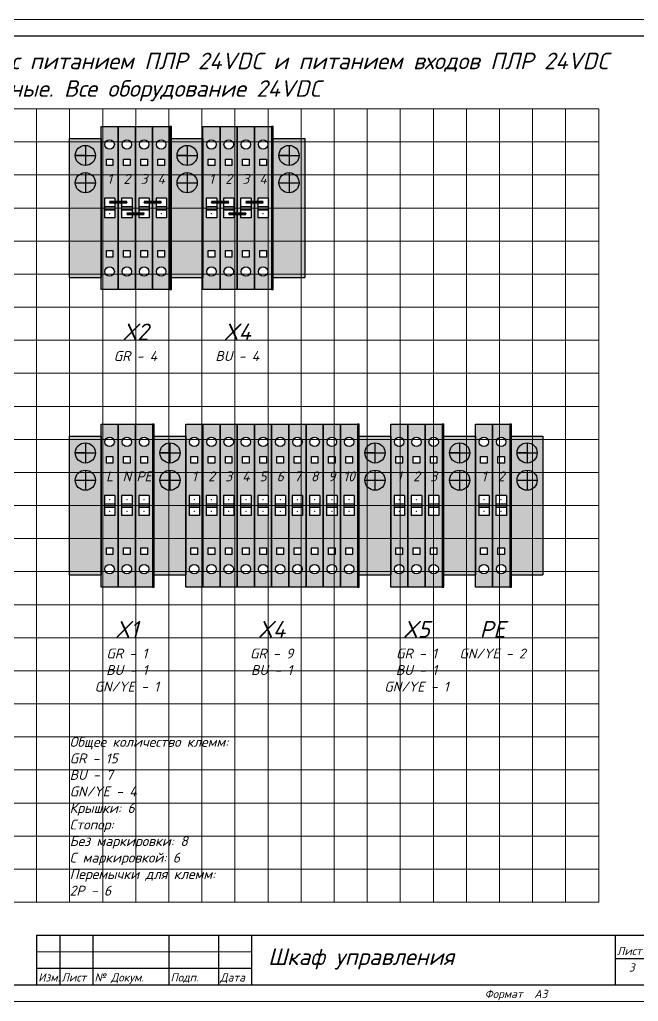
# Model space of a CAD drawing. Header units: millimetres. Extents: x 0 to 53000, y -591 to 24400.
# Drawn here: x 21664.9 to 21852, y 12803 to 13100 of the extents above; entities that cross this region are included whole.
import ezdxf
from ezdxf.enums import TextEntityAlignment as Align

# ---------------------------------------------------------------- set-up
doc = ezdxf.new("R2010")
doc.units = ezdxf.units.MM
for name, color, linetype, lineweight in [('4', 4, 'Continuous', 15), ('Основная', 7, 'Continuous', 30), ('Перемычка', 6, 'Continuous', 140)]:
    doc.layers.add(name, color=color, linetype=linetype, lineweight=lineweight)
doc.layers.add('Привязки', color=2, linetype='Continuous', lineweight=0, plot=False, transparency=0.8)
doc.layers.add('рамка', color=253, linetype='Continuous', lineweight=5, transparency=0.8)
doc.styles.add('текст', font='isocpeui.ttf')

# ---------------------------------------------------------------- blocks, each defined once
blk = doc.blocks.new('*U434')
at = {"layer": 'Привязки'}
blk.add_line((350, 1300), (-1850, 1300), dxfattribs=at)
blk = doc.blocks.new('*U435')
at = {"layer": 'Привязки', "color": 0, "linetype": 'ByBlock', "lineweight": -2, "transparency": 16777216}
blk.add_blockref('*U434', (14100, 0), dxfattribs=at)
blk = doc.blocks.new('*U110')
for p, q in [((230, 20), (415, 20)), ((230, 20), (230, 5)), ((237, 20), (237, 5)), ((247, 20), (247, 5)), ((270, 20), (270, 5)), ((285, 20), (285, 5)), ((295, 20), (295, 5)), ((405, 20), (405, 5)), ((405, 13), (415, 13)), ((230, 10), (295, 10)), ((230, 5), (295, 5))]:
    blk.add_line(p, q)
blk.add_lwpolyline([(20, 5), (415, 5), (415, 292), (20, 292)], close=True)
at = {"layer": '4'}
blk.add_line((230, 15), (295, 15), dxfattribs=at)
at = {"layer": 'Привязки'}
blk.add_lwpolyline([(0, 0), (420, 0), (420, 297), (0, 297)], close=True, dxfattribs=at)
at = {"layer": 'рамка'}
blk.add_lwpolyline([(0, 297), (420, 297), (420, 0), (0, 0)], close=True, dxfattribs=at)
at = {"style": 'текст'}
for s, p in [('Лист', (405.5, 14)), ('Изм.', (230.5, 6)), ('Лист', (237.5, 6)), ('№ Докум.', (247.5, 6)), ('Подп.', (270.5, 6)), ('Дата', (285.5, 6)), ('Формат', (365.5, 1)), ('А3', (380.5, 1))]:
    blk.add_text(s, height=2.5, dxfattribs=at).set_placement(p)
for tag, p, height in [('12', (90, 292), 0.00000373), ('13', (90, 292), 0.00000373), ('27', (90, 292), 0.00000522), ('29', (105, 249), 3.5), ('ИЗМ2', (230.5, 16), 2.5), ('ЛИСТИЗМ2', (237.5, 16), 2.5), ('№ДОКУМИЗМ2', (247.5, 16), 2.5), ('28', (415, 20), 0.0000438), ('ОБОЗНАЧЕНИЕ', (300, 11), 5), ('ИЗМ1', (230.5, 11), 2.5), ('ЛИСТИЗМ1', (237.5, 11), 2.5), ('№ДОКУМИЗМ1', (247.5, 11), 2.5), ('ПОДПИЗМ1', (270.5, 11), 2.5), ('ДАТАИЗМ1', (285.5, 11), 2.5), ('ДАТАНКОНТР', (285.5, 11), 2.5), ('ДАТАУТВ', (285.5, 6), 2.5), ('РАЗРАБ', (415, 5), 0.0000135), ('ЛИСТОВ', (415, 5), 0.0000135), ('ПРОВ', (415, 5), 0.0000135), ('ТКОНТР', (415, 5), 0.0000135), ('НКОНТР', (415, 5), 0.0000135), ('УТВ', (415, 5), 0.0000135), ('10', (415, 5), 0.0000135), ('11', (415, 5), 0.0000135), ('ПОДПИЗМ2', (415, 5), 0.0000135), ('ДАТАИЗМ2', (415, 5), 0.0000135), ('ИЗМ3', (415, 5), 0.0000135), ('ЛИСТИЗМ3', (415, 5), 0.0000135), ('№ДОКУМИЗМ3', (415, 5), 0.0000135), ('ПОДПИЗМ3', (415, 5), 0.0000135), ('ДАТАИЗМ3', (415, 5), 0.0000135), ('ИЗМ4', (415, 5), 0.0000135), ('ЛИСТИЗМ4', (415, 5), 0.0000135), ('№ДОКУМИЗМ4', (415, 5), 0.0000135), ('ПОДПИЗМ4', (415, 5), 0.0000135), ('ДАТАИЗМ4', (415, 5), 0.0000135), ('ДАТАРАЗРАБ', (415, 5), 0.0000135), ('ДАТАПРОВ', (415, 5), 0.0000135), ('ДАТАТКОНТР', (415, 5), 0.0000135)]:
    blk.add_attdef(tag, p, '', height=height, dxfattribs=at)
for tag, p, height, rotation in [('ОБОЗНАЧЕНИЕ-ВЕРХ', (85, 286), 3.5, 180), ('ПРИМЕНЯЕМОСТЬ', (19, 232.5), 2.5, 90), ('СПРАВ№', (19, 172.5), 2.5, 90), ('ДАТАУЧЁТАДУБЛ', (19, 115.5), 2.5, 90), ('ИНВ№ДУБЛ', (19, 90.5), 2.5, 90), ('ВЗАМИНВ№', (19, 65.5), 2.5, 90), ('ДАТАУЧЁТА', (19, 30.5), 2.5, 90), ('ИНВ№ПОДЛ', (19, 5.5), 2.5, 90)]:
    blk.add_attdef(tag, p, '', height=height, rotation=rotation, dxfattribs=at)
blk.add_attdef('30', text='', height=5, dxfattribs=at).set_placement((355, 34), align=Align.MIDDLE)
for tag, height, p in [('ЛИСТ', 2.5, (410, 9)), ('НАИМЕНОВАНИЕ1', 0.000027, (415, 5)), ('НАИМЕНОВАНИЕ2', 0.0000189, (415, 5)), ('НАИМЕНОВАНИЕ3', 0.0000189, (415, 5)), ('НАИМЕНОВАНИЕ4', 0.0000135, (415, 5)), ('МАССА', 0.0000189, (415, 5)), ('МАСШТАБ', 0.0000189, (415, 5)), ('МАТЕРИАЛ1', 0.0000135, (415, 5)), ('МАТЕРИАЛ2', 0.0000135, (415, 5)), ('МАТЕРИАЛ3', 0.0000135, (415, 5)), ('ПРЕДПРИЯТИЕ1', 0.0000189, (415, 5)), ('ПРЕДПРИЯТИЕ2', 0.0000189, (415, 5)), ('ПРЕДПРИЯТИЕ3', 0.0000189, (415, 5))]:
    blk.add_attdef(tag, text='', height=height, dxfattribs=at).set_placement(p, align=Align.CENTER)
for tag in ['ЛИТЕРА', 'ЛИТЕРА2', 'ЛИТЕРА3']:
    blk.add_attdef(tag, text='', height=0.0000135, dxfattribs=at).set_placement((415, 5), align=Align.RIGHT)
for tag in ['ИНДЕКС', 'ИНДЕКС2', 'ИНДЕКС3']:
    blk.add_attdef(tag, text='', height=0.0000135, dxfattribs=at).set_placement((415, 5), align=Align.TOP_LEFT)
blk = doc.blocks.new('Стопор на DIN')
at = {"layer": 'Основная', "true_color": 0x939598}
h = blk.add_hatch(color=252, dxfattribs=at)
h.dxf.hatch_style = 1
h.paths.add_polyline_path([(0, 21), (-9.5, 21), (-9.5, -21), (0, -21)])
at = {"layer": 'Основная'}
for p, q in [((-9.5, -21), (-9.5, 21)), ((-9.5, 21), (0, 21)), ((0, 21), (0, -21)), ((-4.75, 18.97), (-4.75, 12.87)), ((-4.75, 15.92), (-7.8, 15.92)), ((-7.8, 15.92), (-1.7, 15.92)), ((-4.75, 10.71), (-4.75, 4.6)), ((-7.8, 7.66), (-1.7, 7.66)), ((-9.5, -21), (0, -21))]:
    blk.add_line(p, q, dxfattribs=at)
for centre in [(-4.75, 15.92), (-4.75, 7.66)]:
    blk.add_circle(centre, 3.05, dxfattribs=at)
blk = doc.blocks.new('КПИ 2-2.5')
at = {"layer": 'Основная'}
for p, q in [((0, -24.65), (0, 24.65)), ((0, 24.65), (5.2, 24.65)), ((5.2, 24.65), (5.2, -24.65)), ((2.6, 3), (1.025, 3)), ((1.025, 3), (1.025, 0)), ((4.175, 3), (2.6, 3)), ((4.175, 3), (4.175, 0)), ((1.025, 0.5), (4.175, 0.5)), ((1.025, 0.5), (4.175, 0.5)), ((1.025, 0), (1.025, -3)), ((4.175, 0), (4.175, -3)), ((4.175, -0.5), (1.025, -0.5)), ((1.025, -0.5), (4.175, -0.5)), ((2.6, -3), (1.025, -3)), ((4.175, -3), (2.6, -3)), ((5.2, -24.65), (0, -24.65))]:
    blk.add_line(p, q, dxfattribs=at)
for points in [[(1.6, 14.825), (3.6, 14.825), (3.6, 12.825), (1.6, 12.825)], [(1.6, -12.825), (3.6, -12.825), (3.6, -14.825), (1.6, -14.825)]]:
    blk.add_lwpolyline(points, close=True, dxfattribs=at)
for centre in [(2.6, 19.2375), (2.6, -19.2375)]:
    blk.add_circle(centre, 1.4187, dxfattribs=at)
blk = doc.blocks.new('КПИ 2-2.5 ЖЗ')
at = {"layer": 'Основная', "true_color": 0x939598}
h = blk.add_hatch(color=252, dxfattribs=at)
h.set_gradient(color1=(19, 103, 52), color2=(200, 201, 45), rotation=45, name='CYLINDER')
h.paths.add_polyline_path([(5.2, 24.65), (0, 24.65), (0, 0), (1.03, 0), (1.03, 3), (2.6, 3), (4.17, 3), (4.17, -3), (5.2, -3)])
h.paths.add_polyline_path([(1.6, 12.82), (1.6, 14.82), (3.6, 14.82), (3.6, 12.82)], flags=16)
edge = h.paths.add_edge_path(flags=16)
edge.add_arc((2.6, 19.24), 1.42, 0, 360)
at = {"layer": 'Основная'}
h = blk.add_hatch(color=256, dxfattribs=at)
h.set_gradient(color1=(200, 201, 45), color2=(19, 103, 52), rotation=45, name='CYLINDER')
h.paths.add_polyline_path([(5.2, 0), (4.17, 0), (4.17, -3), (2.6, -3), (1.03, -3), (1.03, 3), (0, 3), (0, -24.65), (5.2, -24.65)])
h.paths.add_polyline_path([(3.6, -12.82), (3.6, -14.82), (1.6, -14.82), (1.6, -12.82)], flags=16)
edge = h.paths.add_edge_path(flags=16)
edge.add_arc((2.6, -19.24), 1.42, 0, 360)
at = {"layer": 'Привязки'}
for centre in [(2.6, 1.75), (2.6, -1.75)]:
    blk.add_circle(centre, 0.00000908, dxfattribs=at)
for p in [(2.6, 1.75), (2.6, 1.75), (2.6, 1.75), (2.6, 1.75), (2.6, 1.75), (2.6, 1.75), (2.6, -1.75), (2.6, -1.75), (2.6, -1.75), (2.6, -1.75), (2.6, -1.75), (2.6, -1.75)]:
    blk.add_point(p, dxfattribs=at)
at = {"layer": 'Основная'}
blk.add_blockref('КПИ 2-2.5', (0, 0), dxfattribs=at)
blk = doc.blocks.new('КПИ 2-2.5 серая')
at = {"layer": 'Основная', "true_color": 0x939598}
h = blk.add_hatch(color=252, dxfattribs=at)
h.dxf.hatch_style = 1
h.paths.add_polyline_path([(5.2, 24.65), (0, 24.65), (0, -24.65), (5.2, -24.65)])
h.paths.add_polyline_path([(4.17, 3), (4.17, 0), (4.17, -3), (2.6, -3), (1.03, -3), (1.03, 0), (1.03, 3), (2.6, 3)], flags=16)
h.paths.add_polyline_path([(1.6, 12.82), (1.6, 14.82), (3.6, 14.82), (3.6, 12.82)], flags=16)
h.paths.add_polyline_path([(1.18, 19.24, -1), (4.02, 19.24, -1)], flags=16)
h.paths.add_polyline_path([(3.6, -12.82), (3.6, -14.82), (1.6, -14.82), (1.6, -12.82)], flags=16)
h.paths.add_polyline_path([(4.02, -19.24, -1), (1.18, -19.24, -1)], flags=16)
at = {"layer": 'Привязки'}
blk.add_line((0, 0), (5.2, 0), dxfattribs=at)
for centre in [(2.6, 1.75), (2.6, -1.75)]:
    blk.add_circle(centre, 0.00000908, dxfattribs=at)
for p in [(2.6, 1.75), (2.6, 1.75), (2.6, 1.75), (2.6, 1.75), (2.6, 1.75), (2.6, 1.75), (2.6, -1.75), (2.6, -1.75), (2.6, -1.75), (2.6, -1.75), (2.6, -1.75), (2.6, -1.75)]:
    blk.add_point(p, dxfattribs=at)
at = {"layer": 'Основная'}
blk.add_blockref('КПИ 2-2.5', (0, 0), dxfattribs=at)
blk = doc.blocks.new('КПИ 2-2.5 синяя')
at = {"layer": 'Основная', "true_color": 0x22346e}
h = blk.add_hatch(color=159, dxfattribs=at)
h.dxf.hatch_style = 1
h.paths.add_polyline_path([(5.2, 24.65), (0, 24.65), (0, -24.65), (5.2, -24.65)])
h.paths.add_polyline_path([(4.17, 3), (4.17, 0), (4.17, -3), (2.6, -3), (1.03, -3), (1.03, 0), (1.03, 3), (2.6, 3)], flags=16)
h.paths.add_polyline_path([(1.6, 12.82), (1.6, 14.82), (3.6, 14.82), (3.6, 12.82)], flags=16)
h.paths.add_polyline_path([(1.18, 19.24, -1), (4.02, 19.24, -1)], flags=16)
h.paths.add_polyline_path([(3.6, -12.82), (3.6, -14.82), (1.6, -14.82), (1.6, -12.82)], flags=16)
h.paths.add_polyline_path([(4.02, -19.24, -1), (1.18, -19.24, -1)], flags=16)
at = {"layer": 'Привязки'}
for centre in [(2.6, 1.75), (2.6, -1.75)]:
    blk.add_circle(centre, 0.00000908, dxfattribs=at)
for p in [(2.6, 1.75), (2.6, 1.75), (2.6, 1.75), (2.6, 1.75), (2.6, 1.75), (2.6, 1.75), (2.6, -1.75), (2.6, -1.75), (2.6, -1.75), (2.6, -1.75), (2.6, -1.75), (2.6, -1.75)]:
    blk.add_point(p, dxfattribs=at)
at = {"layer": 'Основная'}
blk.add_blockref('КПИ 2-2.5', (0, 0), dxfattribs=at)
blk = doc.blocks.new('Заглушка КПИ серая 1.5-2.5')
at = {"layer": 'Основная', "true_color": 0x939598}
h = blk.add_hatch(color=252, dxfattribs=at)
h.dxf.hatch_style = 1
h.paths.add_polyline_path([(0, -24.65), (0.5, -24.65), (0.5, 24.65), (0, 24.65)])
at = {"layer": 'Основная'}
for p, q in [((0, 24.65), (0, -24.65)), ((0.5, 24.65), (0, 24.65)), ((0.5, -24.65), (0.5, 24.65)), ((0, -24.65), (0.5, -24.65))]:
    blk.add_line(p, q, dxfattribs=at)

msp = doc.modelspace()

# ---------------------------------------------------------------- linework, layer by layer
at = {"layer": 'Основная'}
msp.add_line((21680.00555, 12953), (21680.00555, 12953), dxfattribs=at)
at = {"layer": 'Перемычка'}
for p, q in [((21692.1, 13044.75001), (21697.30001, 13044.75)), ((21702.50002, 13044.75001), (21707.70002, 13044.75002)), ((21722.90001, 13044.75), (21728.10002, 13044.75)), ((21733.30002, 13044.75001), (21738.50002, 13044.75001)), ((21697.3, 13041.25001), (21702.5, 13041.25001)), ((21728.10001, 13041.25), (21733.30002, 13041.25001))]:
    msp.add_line(p, q, dxfattribs=at)
at = {"layer": 'Привязки'}
for p, q in [((21470, 13073), (21840, 13073)), ((21670, 13073), (21670, 12833)), ((21680, 13073), (21680, 12833)), ((21690, 13073), (21690, 12833)), ((21700, 13073), (21700, 12833)), ((21710, 13073), (21710, 12833)), ((21720, 13073), (21720, 12833)), ((21730, 13073), (21730, 12833)), ((21740, 13073), (21740, 12833)), ((21750, 13073), (21750, 12833)), ((21760, 13073), (21760, 12833)), ((21770, 13073), (21770, 12833)), ((21780, 13073), (21780, 12833)), ((21790, 13073), (21790, 12833)), ((21800, 13073), (21800, 12833)), ((21810, 13073), (21810, 12833)), ((21820, 13073), (21820, 12833)), ((21830, 13073), (21830, 12833)), ((21840, 13073), (21840, 12833)), ((21470, 13063), (21840, 13063)), ((21470, 13053), (21840, 13053)), ((21470, 13043), (21840, 13043)), ((21470, 13033), (21840, 13033)), ((21470, 13023), (21840, 13023)), ((21470, 13013), (21840, 13013)), ((21470, 13003), (21840, 13003)), ((21470, 12993), (21840, 12993)), ((21470, 12983), (21840, 12983)), ((21470, 12973), (21840, 12973)), ((21470, 12963), (21840, 12963)), ((21470, 12953), (21840, 12953)), ((21470, 12943), (21840, 12943)), ((21470, 12933), (21840, 12933)), ((21470, 12923), (21840, 12923)), ((21470, 12913), (21840, 12913)), ((21470, 12903), (21840, 12903)), ((21470, 12893), (21840, 12893)), ((21470, 12883), (21840, 12883)), ((21470, 12873), (21840, 12873)), ((21470, 12863), (21840, 12863)), ((21470, 12853), (21840, 12853)), ((21470, 12843), (21840, 12843)), ((21840, 12833), (21660, 12833))]:
    msp.add_line(p, q, dxfattribs=at)

# ---------------------------------------------------------------- block references
ref = msp.add_blockref('*U110', (21440, 12803))
ref.add_attrib('ОБОЗНАЧЕНИЕ', 'Шкаф управления', (21740, 12814), dxfattribs={"height": 5, "style": 'текст'})
ref.add_attrib('ЛИСТ', '3', dxfattribs={"height": 2.5, "style": 'текст'}).set_placement((21850, 12812), align=Align.CENTER)
at = {"layer": 'Основная', "lineweight": -3}
ref = msp.add_blockref('КПИ 2-2.5 серая', (21689.5, 13043), dxfattribs=at)
ref.add_attrib('№', '1', dxfattribs={"layer": '0', "height": 3, "style": 'текст'}).set_placement((21692.1, 13051.825), align=Align.MIDDLE_CENTER)
ref = msp.add_blockref('КПИ 2-2.5 серая', (21694.7, 13043), dxfattribs=at)
ref.add_attrib('№', '2', dxfattribs={"layer": '0', "height": 3, "style": 'текст'}).set_placement((21697.3, 13051.825), align=Align.MIDDLE_CENTER)
ref = msp.add_blockref('КПИ 2-2.5 серая', (21699.9, 13043), dxfattribs=at)
ref.add_attrib('№', '3', dxfattribs={"layer": '0', "height": 3, "style": 'текст'}).set_placement((21702.5, 13051.825), align=Align.MIDDLE_CENTER)
ref = msp.add_blockref('КПИ 2-2.5 серая', (21705.1, 13043), dxfattribs=at)
ref.add_attrib('№', '4', dxfattribs={"layer": '0', "height": 3, "style": 'текст'}).set_placement((21707.7, 13051.825), align=Align.MIDDLE_CENTER)
ref = msp.add_blockref('КПИ 2-2.5 серая', (21689.5, 12953), dxfattribs=at)
ref.add_attrib('№', 'L', dxfattribs={"layer": '0', "height": 3, "style": 'текст'}).set_placement((21692.1, 12961.825), align=Align.MIDDLE_CENTER)
ref = msp.add_blockref('КПИ 2-2.5 серая', (21715.1, 12953), dxfattribs=at)
ref.add_attrib('№', '1', dxfattribs={"layer": '0', "height": 3, "style": 'текст'}).set_placement((21717.7, 12961.825), align=Align.MIDDLE_CENTER)
ref = msp.add_blockref('КПИ 2-2.5 серая', (21720.3, 12953), dxfattribs=at)
ref.add_attrib('№', '2', dxfattribs={"layer": '0', "height": 3, "style": 'текст'}).set_placement((21722.9, 12961.825), align=Align.MIDDLE_CENTER)
ref = msp.add_blockref('КПИ 2-2.5 серая', (21725.5, 12953), dxfattribs=at)
ref.add_attrib('№', '3', dxfattribs={"layer": '0', "height": 3, "style": 'текст'}).set_placement((21728.1, 12961.825), align=Align.MIDDLE_CENTER)
ref = msp.add_blockref('КПИ 2-2.5 серая', (21730.7, 12953), dxfattribs=at)
ref.add_attrib('№', '4', dxfattribs={"layer": '0', "height": 3, "style": 'текст'}).set_placement((21733.3, 12961.825), align=Align.MIDDLE_CENTER)
ref = msp.add_blockref('КПИ 2-2.5 серая', (21735.9, 12953), dxfattribs=at)
ref.add_attrib('№', '5', dxfattribs={"layer": '0', "height": 3, "style": 'текст'}).set_placement((21738.5, 12961.825), align=Align.MIDDLE_CENTER)
ref = msp.add_blockref('КПИ 2-2.5 серая', (21741.1, 12953), dxfattribs=at)
ref.add_attrib('№', '6', dxfattribs={"layer": '0', "height": 3, "style": 'текст'}).set_placement((21743.7, 12961.825), align=Align.MIDDLE_CENTER)
ref = msp.add_blockref('КПИ 2-2.5 серая', (21751.5, 12953), dxfattribs=at)
ref.add_attrib('№', '8', dxfattribs={"layer": '0', "height": 3, "style": 'текст'}).set_placement((21754.1, 12961.825), align=Align.MIDDLE_CENTER)
ref = msp.add_blockref('КПИ 2-2.5 серая', (21756.7, 12953), dxfattribs=at)
ref.add_attrib('№', '9', dxfattribs={"layer": '0', "height": 3, "style": 'текст'}).set_placement((21759.3, 12961.825), align=Align.MIDDLE_CENTER)
ref = msp.add_blockref('КПИ 2-2.5 серая', (21761.9, 12953), dxfattribs=at)
ref.add_attrib('№', '10', dxfattribs={"layer": '0', "height": 3, "style": 'текст'}).set_placement((21764.5, 12961.825), align=Align.MIDDLE_CENTER)
ref = msp.add_blockref('КПИ 2-2.5 серая', (21777.1, 12953), dxfattribs=at)
ref.add_attrib('№', '1', dxfattribs={"layer": '0', "height": 3, "style": 'текст'}).set_placement((21779.7, 12961.825), align=Align.MIDDLE_CENTER)
at = {"layer": 'Основная'}
for p in [(21710.3, 13043), (21741.1, 13043), (21705.1, 12953), (21767.1, 12953), (21792.7, 12953), (21813.1, 12953)]:
    msp.add_blockref('Заглушка КПИ серая 1.5-2.5', p, dxfattribs=at)
at = {"layer": 'Основная', "lineweight": -3}
ref = msp.add_blockref('КПИ 2-2.5 синяя', (21720.3, 13043), dxfattribs=at)
ref.add_attrib('№', '1', dxfattribs={"layer": '0', "height": 3, "style": 'текст'}).set_placement((21722.9, 13051.825), align=Align.MIDDLE_CENTER)
ref = msp.add_blockref('КПИ 2-2.5 синяя', (21725.5, 13043), dxfattribs=at)
ref.add_attrib('№', '2', dxfattribs={"layer": '0', "height": 3, "style": 'текст'}).set_placement((21728.1, 13051.825), align=Align.MIDDLE_CENTER)
ref = msp.add_blockref('КПИ 2-2.5 синяя', (21730.7, 13043), dxfattribs=at)
ref.add_attrib('№', '3', dxfattribs={"layer": '0', "height": 3, "style": 'текст'}).set_placement((21733.3, 13051.825), align=Align.MIDDLE_CENTER)
ref = msp.add_blockref('КПИ 2-2.5 синяя', (21735.9, 13043), dxfattribs=at)
ref.add_attrib('№', '4', dxfattribs={"layer": '0', "height": 3, "style": 'текст'}).set_placement((21738.5, 13051.825), align=Align.MIDDLE_CENTER)
for p in [(21689.5, 13043), (21720.3, 13043), (21751.1, 13043), (21689.5, 12953), (21715.1, 12953), (21777.1, 12953), (21802.7, 12953), (21823.1, 12953)]:
    msp.add_blockref('Стопор на DIN', p, dxfattribs=at)
ref = msp.add_blockref('КПИ 2-2.5 синяя', (21694.7, 12953), dxfattribs=at)
ref.add_attrib('№', 'N', dxfattribs={"layer": '0', "height": 3, "style": 'текст'}).set_placement((21697.3, 12961.825), align=Align.MIDDLE_CENTER)
ref = msp.add_blockref('КПИ 2-2.5 ЖЗ', (21699.9, 12953), dxfattribs=at)
ref.add_attrib('№', 'PE', dxfattribs={"layer": '0', "height": 3, "style": 'текст'}).set_placement((21702.5, 12961.825), align=Align.MIDDLE_CENTER)
ref = msp.add_blockref('КПИ 2-2.5 синяя', (21746.3, 12953), dxfattribs=at)
ref.add_attrib('№', '7', dxfattribs={"layer": '0', "height": 3, "style": 'текст'}).set_placement((21748.9, 12961.825), align=Align.MIDDLE_CENTER)
ref = msp.add_blockref('КПИ 2-2.5 синяя', (21782.3, 12953), dxfattribs=at)
ref.add_attrib('№', '2', dxfattribs={"layer": '0', "height": 3, "style": 'текст'}).set_placement((21784.9, 12961.825), align=Align.MIDDLE_CENTER)
ref = msp.add_blockref('КПИ 2-2.5 ЖЗ', (21787.5, 12953), dxfattribs=at)
ref.add_attrib('№', '3', dxfattribs={"layer": '0', "height": 3, "style": 'текст'}).set_placement((21790.1, 12961.825), align=Align.MIDDLE_CENTER)
ref = msp.add_blockref('КПИ 2-2.5 ЖЗ', (21802.7, 12953), dxfattribs=at)
ref.add_attrib('№', '1', dxfattribs={"layer": '0', "height": 3, "style": 'текст'}).set_placement((21805.3, 12961.825), align=Align.MIDDLE_CENTER)
ref = msp.add_blockref('КПИ 2-2.5 ЖЗ', (21807.9, 12953), dxfattribs=at)
ref.add_attrib('№', '2', dxfattribs={"layer": '0', "height": 3, "style": 'текст'}).set_placement((21810.5, 12961.825), align=Align.MIDDLE_CENTER)
at = {"layer": 'Привязки'}
msp.add_blockref('*U435', (8350, 11800), dxfattribs=at)

# ---------------------------------------------------------------- texts
at = {"layer": 'Основная', "style": 'текст'}
for s, width, heights, insert, char_height, attachment_point in [('Принципиальная электрическая схема с питанием ПЛР 24VDC и питанием входов ПЛР 24VDC\\PВыходы парные. Все оборудование 24VDC', 333.9398066, [15.99579], (21690.0003, 13089.99996), 5, 2), ('{\\H1.66667x;X2\\P\\pxsm1;}GR - 4', 47.1370893, [47.78541], (21699.9, 13008.06813), 3, 2), ('{\\H1.66667x;X4\\P\\pxsm1;}BU - 4', 47.1370893, [47.78541], (21730.7, 13008.06813), 3, 2), ('{\\H1.66667x;X1\\P\\pxsm1;}GR - 1\\PBU - 1\\PGN/YE - 1', 47.1370893, [47.78541], (21697.3, 12918.06813), 3, 2), ('{\\H1.66667x;X4\\P\\pxsm1;}GR - 9\\PBU - 1', 47.1370893, [47.78541], (21741.1, 12918.06813), 3, 2), ('{\\H1.66667x;X5\\P\\pxsm1;}GR - 1\\PBU - 1\\PGN/YE - 1', 47.1370893, [47.78541], (21784.9, 12918.06813), 3, 2), ('{\\H1.66667x;PE\\P\\pxsm1;}GN/YE - 2', 47.1370893, [47.78541], (21807.9, 12918.06813), 3, 2), ('\\pxsm1;Общее количество клемм:\\PGR - 15\\PBU - 7\\PGN/YE - 4\\PКрышки: 6\\PСтопор:\\PБез маркировки: 8\\PС маркировкой: 6\\PПеремычки для клемм:\\P2P - 6', 160, [50], (21680, 12883), 3, 1)]:
    msp.add_mtext_dynamic_manual_height_columns(s, width=width, gutter_width=200, heights=heights, dxfattribs=dict(at, insert=insert, char_height=char_height, attachment_point=attachment_point))

doc.saveas('drawing.dxf')
